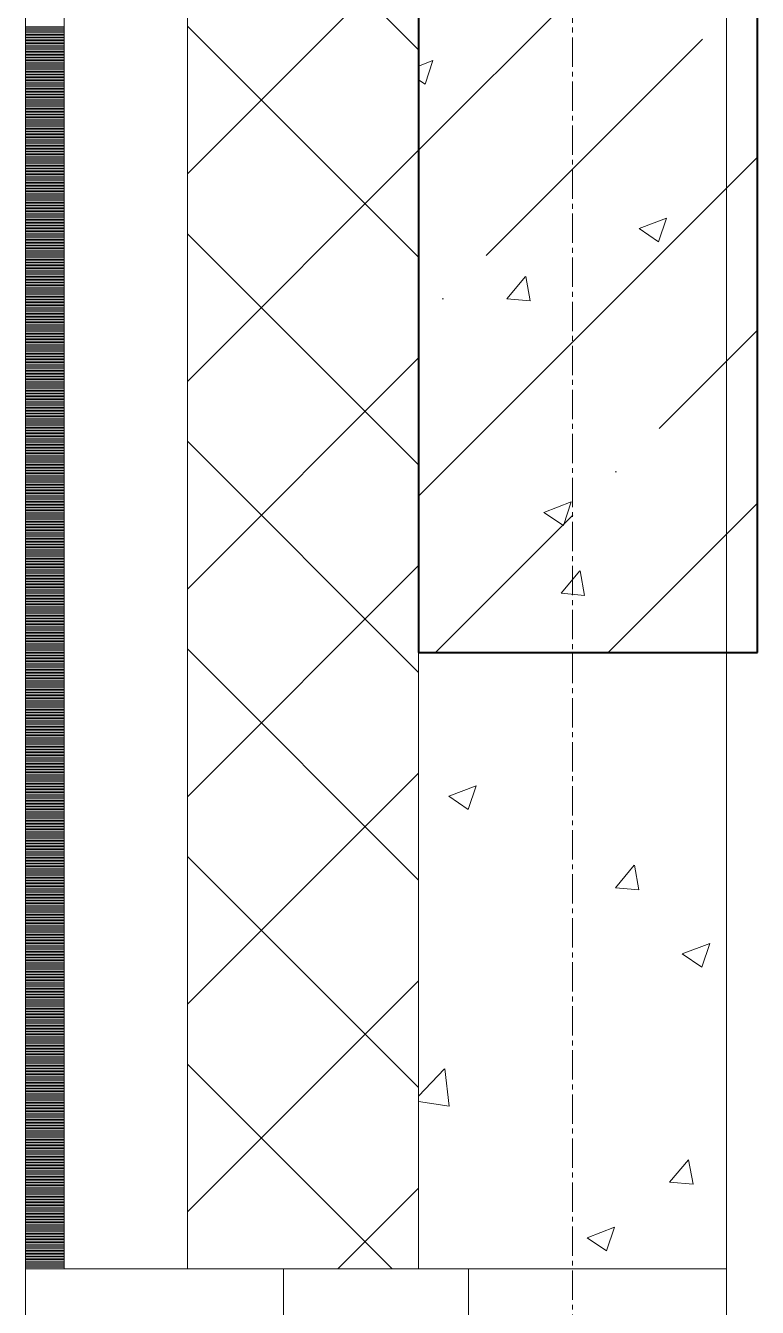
# Model space of a CAD drawing. Header units: millimetres. Extents: x -24360 to 609566, y -391049 to 148426.
# Drawn here: x -355 to 120, y 44275 to 45107 of the extents above; entities that cross this region are included whole.
import ezdxf

# ---------------------------------------------------------------- set-up
doc = ezdxf.new("R2010")
doc.units = ezdxf.units.MM
doc.linetypes.add('CENTER2', pattern=[28.575, 19.05, -3.175, 3.175, -3.175])
doc.linetypes.add('HIDDEN2', pattern=[4.7625, 3.175, -1.5875])
for name, color, linetype, lineweight in [('A-Wall_Материал_Газоблок_Контур', 250, 'Continuous', 0), ('АР_Колонны', 70, 'Continuous', 30), ('АР_Окна', 4, 'Continuous', 5), ('АР_Стены ЖБ', 7, 'Continuous', 30), ('АР_Стены ПЕНОблок', 52, 'Continuous', 20), ('АР_Тонкая', 254, 'Continuous', 5), ('АР_Утеплитель', 31, 'Continuous', 0), ('АР_Штриховка', 8, 'Continuous', 0)]:
    doc.layers.add(name, color=color, linetype=linetype, lineweight=lineweight)
doc.layers.add('АР_Оси_РД_100', color=7, linetype='Continuous', lineweight=0, true_color=0x525252)
doc.layers.add('РД_Оси_100', color=7, linetype='Continuous', lineweight=0, true_color=0x525252)

# ---------------------------------------------------------------- blocks, each defined once
blk = doc.blocks.new('СОШ_2200_АР_ОСИ_М100_28.05.24')
at = {"layer": 'АР_Оси_РД_100', "linetype": 'CENTER2'}
blk.add_line((0, -6155), (0, 139938.679), dxfattribs=at)

msp = doc.modelspace()

# ---------------------------------------------------------------- hatches: boundary and pattern name
at = {"layer": 'АР_Штриховка', "linetype": 'Continuous', "lineweight": 5, "true_color": 0x000000}
h = msp.add_hatch(dxfattribs=at)
h.set_pattern_fill('ANSI35', color=18, scale=25, style=0)
h.paths.add_polyline_path([(-100, 44700), (120, 44700), (120, 45900), (-100, 45900)], flags=0)

# ---------------------------------------------------------------- linework, layer by layer
at = {"layer": 'A-Wall_Материал_Газоблок_Контур', "color": 18, "linetype": 'Continuous', "lineweight": 0, "true_color": 0x000000}
for p, q in [((-355, 44300), (-355, 43100)), ((100, 43100), (100, 44300))]:
    msp.add_line(p, q, dxfattribs=at)
at = {"layer": 'АР_Колонны', "color": 18, "linetype": 'HIDDEN2', "lineweight": 25, "true_color": 0x000000}
for p, q in [((-100, 44700), (-100, 45900)), ((120, 45900), (120, 44700)), ((120, 44700), (-100, 44700))]:
    msp.add_line(p, q, dxfattribs=at)
at = {"layer": 'АР_Колонны', "color": 18, "linetype": 'Continuous', "lineweight": 30, "true_color": 0x000000}
for p, q in [((-100, 45900), (-100, 44700)), ((120, 44700), (120, 45900)), ((-100, 44700), (120, 44700))]:
    msp.add_line(p, q, dxfattribs=at)
at = {"layer": 'АР_Окна', "color": 18, "linetype": 'Continuous', "lineweight": 5, "true_color": 0x000000}
for p, q in [((-355, 44300), (-355, 43100)), ((100, 44300), (100, 43100))]:
    msp.add_line(p, q, dxfattribs=at)
msp.add_lwpolyline([(-67.5, 44250), (-67.5, 44300), (-187.5, 44300), (-187.5, 44250)], close=True, dxfattribs=at)
at = {"layer": 'АР_Стены ЖБ', "color": 18, "linetype": 'Continuous', "lineweight": 40, "true_color": 0x000000}
for p, q in [((-100, 45900), (-100, 44700)), ((120, 44700), (120, 45900)), ((-100, 44700), (120, 44700))]:
    msp.add_line(p, q, dxfattribs=at)
at = {"layer": 'АР_Стены ПЕНОблок', "color": 18, "linetype": 'Continuous', "lineweight": 20, "true_color": 0x000000}
for p, q in [((-100, 46100), (-100, 44300)), ((100, 44300), (100, 46100)), ((-100, 44300), (100, 44300))]:
    msp.add_line(p, q, dxfattribs=at)
at = {"layer": 'АР_Тонкая', "color": 18, "linetype": 'Continuous', "lineweight": 5, "true_color": 0x000000}
for p, q in [((-355, 46100), (-355, 44300)), ((-330, 46100), (-330, 44300)), ((-330, 44300), (-330, 46100)), ((-250, 44300), (-250, 46100)), ((-355, 44300), (-330, 44300)), ((-330, 44300), (-250, 44300))]:
    msp.add_line(p, q, dxfattribs=at)
at = {"layer": 'АР_Утеплитель', "color": 18, "linetype": 'Continuous', "lineweight": 0, "true_color": 0x000000}
for p, q in [((-250, 46100), (-250, 44300)), ((-100, 44300), (-100, 46100)), ((-250, 44300), (-100, 44300))]:
    msp.add_line(p, q, dxfattribs=at)
at = {"layer": 'АР_Штриховка', "color": 18, "linetype": 'Continuous', "lineweight": 0, "true_color": 0x000000}
for p, q in [((-100, 45091.083), (-250, 45241.083)), ((-250, 45010.491), (-100, 45160.491)), ((-355, 45106), (-330, 45106)), ((-355, 45105), (-330, 45105)), ((-355, 45104), (-330, 45104)), ((-355, 45103), (-330, 45103)), ((-100, 44956.379), (-250, 45106.379)), ((-355, 45102), (-330, 45102)), ((-355, 45101), (-330, 45101)), ((-355, 45100), (-330, 45100)), ((-355, 45099), (-330, 45099)), ((-355, 45098), (-330, 45098)), ((-355, 45097), (-330, 45097)), ((-355, 45096), (-330, 45096)), ((-355, 45095), (-330, 45095)), ((-355, 45094), (-330, 45094)), ((-355, 45093), (-330, 45093)), ((-355, 45092), (-330, 45092)), ((-355, 45091), (-330, 45091)), ((-355, 45090), (-330, 45090)), ((-355, 45089), (-330, 45089)), ((-355, 45088), (-330, 45088)), ((-355, 45087), (-330, 45087)), ((-355, 45086), (-330, 45086)), ((-355, 45085), (-330, 45085)), ((-355, 45084), (-330, 45084)), ((-355, 45083), (-330, 45083)), ((-355, 45082), (-330, 45082)), ((-355, 45081), (-330, 45081)), ((-355, 45080), (-330, 45080)), ((-355, 45079), (-330, 45079)), ((-355, 45078), (-330, 45078)), ((-100, 45080.491), (-90.579, 45084.107)), ((-95.738, 45068.728), (-90.588, 45084.077)), ((-355, 45077), (-330, 45077)), ((-355, 45076), (-330, 45076)), ((-355, 45075), (-330, 45075)), ((-355, 45074), (-330, 45074)), ((-355, 45073), (-330, 45073)), ((-355, 45072), (-330, 45072)), ((-355, 45071), (-330, 45071)), ((-355, 45070), (-330, 45070)), ((-100, 45071.602), (-95.742, 45068.729)), ((-355, 45069), (-330, 45069)), ((-355, 45068), (-330, 45068)), ((-355, 45067), (-330, 45067)), ((-355, 45066), (-330, 45066)), ((-355, 45065), (-330, 45065)), ((-355, 45064), (-330, 45064)), ((-355, 45063), (-330, 45063)), ((-355, 45062), (-330, 45062)), ((-355, 45061), (-330, 45061)), ((-355, 45060), (-330, 45060)), ((-355, 45059), (-330, 45059)), ((-355, 45058), (-330, 45058)), ((-355, 45057), (-330, 45057)), ((-355, 45056), (-330, 45056)), ((-355, 45055), (-330, 45055)), ((-355, 45054), (-330, 45054)), ((-355, 45053), (-330, 45053)), ((-355, 45052), (-330, 45052)), ((-355, 45051), (-330, 45051)), ((-355, 45050), (-330, 45050)), ((-355, 45049), (-330, 45049)), ((-355, 45048), (-330, 45048)), ((-355, 45047), (-330, 45047)), ((-355, 45046), (-330, 45046)), ((-355, 45045), (-330, 45045)), ((-355, 45044), (-330, 45044)), ((-355, 45043), (-330, 45043)), ((-355, 45042), (-330, 45042)), ((-355, 45041), (-330, 45041)), ((-355, 45040), (-330, 45040)), ((-355, 45039), (-330, 45039)), ((-355, 45038), (-330, 45038)), ((-355, 45037), (-330, 45037)), ((-355, 45036), (-330, 45036)), ((-355, 45035), (-330, 45035)), ((-355, 45034), (-330, 45034)), ((-355, 45033), (-330, 45033)), ((-355, 45032), (-330, 45032)), ((-355, 45031), (-330, 45031)), ((-355, 45030), (-330, 45030)), ((-355, 45029), (-330, 45029)), ((-355, 45028), (-330, 45028)), ((-355, 45027), (-330, 45027)), ((-355, 45026), (-330, 45026)), ((-355, 45025), (-330, 45025)), ((-355, 45024), (-330, 45024)), ((-355, 45023), (-330, 45023)), ((-355, 45022), (-330, 45022)), ((-355, 45021), (-330, 45021)), ((-355, 45020), (-330, 45020)), ((-250, 44875.787), (-100, 45025.787)), ((-355, 45019), (-330, 45019)), ((-355, 45018), (-330, 45018)), ((-355, 45017), (-330, 45017)), ((-355, 45016), (-330, 45016)), ((-355, 45015), (-330, 45015)), ((-355, 45014), (-330, 45014)), ((-355, 45013), (-330, 45013)), ((-355, 45012), (-330, 45012)), ((-355, 45011), (-330, 45011)), ((-355, 45010), (-330, 45010)), ((-355, 45009), (-330, 45009)), ((-355, 45008), (-330, 45008)), ((-355, 45007), (-330, 45007)), ((-355, 45006), (-330, 45006)), ((-355, 45005), (-330, 45005)), ((-355, 45004), (-330, 45004)), ((-355, 45003), (-330, 45003)), ((-355, 45002), (-330, 45002)), ((-355, 45001), (-330, 45001)), ((-355, 45000), (-330, 45000)), ((-355, 44999), (-330, 44999)), ((-355, 44998), (-330, 44998)), ((-355, 44997), (-330, 44997)), ((-355, 44996), (-330, 44996)), ((-355, 44995), (-330, 44995)), ((-355, 44994), (-330, 44994)), ((-355, 44993), (-330, 44993)), ((-355, 44992), (-330, 44992)), ((-355, 44991), (-330, 44991)), ((-355, 44990), (-330, 44990)), ((-355, 44989), (-330, 44989)), ((-355, 44988), (-330, 44988)), ((-355, 44987), (-330, 44987)), ((-355, 44986), (-330, 44986)), ((-355, 44985), (-330, 44985)), ((-355, 44984), (-330, 44984)), ((-355, 44983), (-330, 44983)), ((-355, 44982), (-330, 44982)), ((-355, 44981), (-330, 44981)), ((-355, 44980), (-330, 44980)), ((-355, 44979), (-330, 44979)), ((-355, 44978), (-330, 44978)), ((43.251, 44975.015), (61.036, 44981.842)), ((55.877, 44966.463), (61.027, 44981.812)), ((-355, 44977), (-330, 44977)), ((-355, 44976), (-330, 44976)), ((-355, 44975), (-330, 44975)), ((-355, 44974), (-330, 44974)), ((-355, 44973), (-330, 44973)), ((-355, 44972), (-330, 44972)), ((-355, 44971), (-330, 44971)), ((-355, 44970), (-330, 44970)), ((-100, 44821.675), (-250, 44971.675)), ((43.238, 44974.986), (55.872, 44966.464)), ((-355, 44969), (-330, 44969)), ((-355, 44968), (-330, 44968)), ((-355, 44967), (-330, 44967)), ((-355, 44966), (-330, 44966)), ((-355, 44965), (-330, 44965)), ((-355, 44964), (-330, 44964)), ((-355, 44963), (-330, 44963)), ((-355, 44962), (-330, 44962)), ((-355, 44961), (-330, 44961)), ((-355, 44960), (-330, 44960)), ((-355, 44959), (-330, 44959)), ((-355, 44958), (-330, 44958)), ((-355, 44957), (-330, 44957)), ((-355, 44956), (-330, 44956)), ((-355, 44955), (-330, 44955)), ((-355, 44954), (-330, 44954)), ((-355, 44953), (-330, 44953)), ((-355, 44952), (-330, 44952)), ((-355, 44951), (-330, 44951)), ((-355, 44950), (-330, 44950)), ((-355, 44949), (-330, 44949)), ((-355, 44948), (-330, 44948)), ((-355, 44947), (-330, 44947)), ((-355, 44946), (-330, 44946)), ((-355, 44945), (-330, 44945)), ((-355, 44944), (-330, 44944)), ((-355, 44943), (-330, 44943)), ((-355, 44942), (-330, 44942)), ((-355, 44941), (-330, 44941)), ((-355, 44940), (-330, 44940)), ((-355, 44939), (-330, 44939)), ((-355, 44938), (-330, 44938)), ((-355, 44937), (-330, 44937)), ((-42.683, 44929.388), (-30.438, 44943.981)), ((-27.394, 44928.079), (-30.331, 44944.001)), ((-355, 44936), (-330, 44936)), ((-355, 44935), (-330, 44935)), ((-355, 44934), (-330, 44934)), ((-355, 44933), (-330, 44933)), ((-355, 44932), (-330, 44932)), ((-355, 44931), (-330, 44931)), ((-355, 44930), (-330, 44930)), ((-355, 44929), (-330, 44929)), ((-355, 44928), (-330, 44928)), ((-42.683, 44929.388), (-27.501, 44928.059)), ((-355, 44927), (-330, 44927)), ((-355, 44926), (-330, 44926)), ((-355, 44925), (-330, 44925)), ((-355, 44924), (-330, 44924)), ((-355, 44923), (-330, 44923)), ((-355, 44922), (-330, 44922)), ((-355, 44921), (-330, 44921)), ((-355, 44920), (-330, 44920)), ((-355, 44919), (-330, 44919)), ((-355, 44918), (-330, 44918)), ((-355, 44917), (-330, 44917)), ((-355, 44916), (-330, 44916)), ((-355, 44915), (-330, 44915)), ((-355, 44914), (-330, 44914)), ((-355, 44913), (-330, 44913)), ((-355, 44912), (-330, 44912)), ((-355, 44911), (-330, 44911)), ((-355, 44910), (-330, 44910)), ((-355, 44909), (-330, 44909)), ((-355, 44908), (-330, 44908)), ((-355, 44907), (-330, 44907)), ((-355, 44906), (-330, 44906)), ((-355, 44905), (-330, 44905)), ((-355, 44904), (-330, 44904)), ((-355, 44903), (-330, 44903)), ((-355, 44902), (-330, 44902)), ((-355, 44901), (-330, 44901)), ((-355, 44900), (-330, 44900)), ((-355, 44899), (-330, 44899)), ((-355, 44898), (-330, 44898)), ((-355, 44897), (-330, 44897)), ((-355, 44896), (-330, 44896)), ((-355, 44895), (-330, 44895)), ((-355, 44894), (-330, 44894)), ((-355, 44893), (-330, 44893)), ((-355, 44892), (-330, 44892)), ((-355, 44891), (-330, 44891)), ((-355, 44890), (-330, 44890)), ((-355, 44889), (-330, 44889)), ((-355, 44888), (-330, 44888)), ((-355, 44887), (-330, 44887)), ((-250, 44741.083), (-100, 44891.083)), ((-355, 44886), (-330, 44886)), ((-355, 44885), (-330, 44885)), ((-355, 44884), (-330, 44884)), ((-355, 44883), (-330, 44883)), ((-355, 44882), (-330, 44882)), ((-355, 44881), (-330, 44881)), ((-355, 44880), (-330, 44880)), ((-355, 44879), (-330, 44879)), ((-355, 44878), (-330, 44878)), ((-355, 44877), (-330, 44877)), ((-355, 44876), (-330, 44876)), ((-355, 44875), (-330, 44875)), ((-355, 44874), (-330, 44874)), ((-355, 44873), (-330, 44873)), ((-355, 44872), (-330, 44872)), ((-355, 44871), (-330, 44871)), ((-355, 44870), (-330, 44870)), ((-355, 44869), (-330, 44869)), ((-355, 44868), (-330, 44868)), ((-355, 44867), (-330, 44867)), ((-355, 44866), (-330, 44866)), ((-355, 44865), (-330, 44865)), ((-355, 44864), (-330, 44864)), ((-355, 44863), (-330, 44863)), ((-355, 44862), (-330, 44862)), ((-355, 44861), (-330, 44861)), ((-355, 44860), (-330, 44860)), ((-355, 44859), (-330, 44859)), ((-355, 44858), (-330, 44858)), ((-355, 44857), (-330, 44857)), ((-355, 44856), (-330, 44856)), ((-355, 44855), (-330, 44855)), ((-355, 44854), (-330, 44854)), ((-355, 44853), (-330, 44853)), ((-355, 44852), (-330, 44852)), ((-355, 44851), (-330, 44851)), ((-355, 44850), (-330, 44850)), ((-355, 44849), (-330, 44849)), ((-355, 44848), (-330, 44848)), ((-355, 44847), (-330, 44847)), ((-355, 44846), (-330, 44846)), ((-355, 44845), (-330, 44845)), ((-355, 44844), (-330, 44844)), ((-355, 44843), (-330, 44843)), ((-355, 44842), (-330, 44842)), ((-355, 44841), (-330, 44841)), ((-355, 44840), (-330, 44840)), ((-355, 44839), (-330, 44839)), ((-355, 44838), (-330, 44838)), ((-355, 44837), (-330, 44837)), ((-100, 44686.972), (-250, 44836.972)), ((-355, 44836), (-330, 44836)), ((-355, 44835), (-330, 44835)), ((-355, 44834), (-330, 44834)), ((-355, 44833), (-330, 44833)), ((-355, 44832), (-330, 44832)), ((-355, 44831), (-330, 44831)), ((-355, 44830), (-330, 44830)), ((-355, 44829), (-330, 44829)), ((-355, 44828), (-330, 44828)), ((-355, 44827), (-330, 44827)), ((-355, 44826), (-330, 44826)), ((-355, 44825), (-330, 44825)), ((-355, 44824), (-330, 44824)), ((-355, 44823), (-330, 44823)), ((-355, 44822), (-330, 44822)), ((-355, 44821), (-330, 44821)), ((-355, 44820), (-330, 44820)), ((-355, 44819), (-330, 44819)), ((-355, 44818), (-330, 44818)), ((-355, 44817), (-330, 44817)), ((-355, 44816), (-330, 44816)), ((-355, 44815), (-330, 44815)), ((-355, 44814), (-330, 44814)), ((-355, 44813), (-330, 44813)), ((-355, 44812), (-330, 44812)), ((-355, 44811), (-330, 44811)), ((-355, 44810), (-330, 44810)), ((-355, 44809), (-330, 44809)), ((-355, 44808), (-330, 44808)), ((-355, 44807), (-330, 44807)), ((-355, 44806), (-330, 44806)), ((-355, 44805), (-330, 44805)), ((-355, 44804), (-330, 44804)), ((-355, 44803), (-330, 44803)), ((-355, 44802), (-330, 44802)), ((-355, 44801), (-330, 44801)), ((-355, 44800), (-330, 44800)), ((-355, 44799), (-330, 44799)), ((-355, 44798), (-330, 44798)), ((-355, 44797), (-330, 44797)), ((-355, 44796), (-330, 44796)), ((-355, 44795), (-330, 44795)), ((-18.551, 44790.827), (-0.766, 44797.654)), ((-5.925, 44782.275), (-0.775, 44797.624)), ((-355, 44794), (-330, 44794)), ((-355, 44793), (-330, 44793)), ((-355, 44792), (-330, 44792)), ((-355, 44791), (-330, 44791)), ((-355, 44790), (-330, 44790)), ((-355, 44789), (-330, 44789)), ((-355, 44788), (-330, 44788)), ((-355, 44787), (-330, 44787)), ((-18.564, 44790.798), (-5.93, 44782.276)), ((-355, 44786), (-330, 44786)), ((-355, 44785), (-330, 44785)), ((-355, 44784), (-330, 44784)), ((-355, 44783), (-330, 44783)), ((-355, 44782), (-330, 44782)), ((-355, 44781), (-330, 44781)), ((-355, 44780), (-330, 44780)), ((-355, 44779), (-330, 44779)), ((-355, 44778), (-330, 44778)), ((-355, 44777), (-330, 44777)), ((-355, 44776), (-330, 44776)), ((-355, 44775), (-330, 44775)), ((-355, 44774), (-330, 44774)), ((-355, 44773), (-330, 44773)), ((-355, 44772), (-330, 44772)), ((-355, 44771), (-330, 44771)), ((-355, 44770), (-330, 44770)), ((-355, 44769), (-330, 44769)), ((-355, 44768), (-330, 44768)), ((-355, 44767), (-330, 44767)), ((-355, 44766), (-330, 44766)), ((-355, 44765), (-330, 44765)), ((-355, 44764), (-330, 44764)), ((-355, 44763), (-330, 44763)), ((-355, 44762), (-330, 44762)), ((-355, 44761), (-330, 44761)), ((-355, 44760), (-330, 44760)), ((-355, 44759), (-330, 44759)), ((-355, 44758), (-330, 44758)), ((-355, 44757), (-330, 44757)), ((-355, 44756), (-330, 44756)), ((-355, 44755), (-330, 44755)), ((-355, 44754), (-330, 44754)), ((-250, 44606.379), (-100, 44756.379)), ((-355, 44753), (-330, 44753)), ((-355, 44752), (-330, 44752)), ((-355, 44751), (-330, 44751)), ((-355, 44750), (-330, 44750)), ((-355, 44749), (-330, 44749)), ((-355, 44748), (-330, 44748)), ((-355, 44747), (-330, 44747)), ((-355, 44746), (-330, 44746)), ((-355, 44745), (-330, 44745)), ((-7.44, 44738.331), (4.806, 44752.924)), ((7.849, 44737.022), (4.912, 44752.944)), ((-355, 44744), (-330, 44744)), ((-355, 44743), (-330, 44743)), ((-355, 44742), (-330, 44742)), ((-355, 44741), (-330, 44741)), ((-355, 44740), (-330, 44740)), ((-355, 44739), (-330, 44739)), ((-355, 44738), (-330, 44738)), ((-355, 44737), (-330, 44737)), ((-7.44, 44738.331), (7.742, 44737.003)), ((-355, 44736), (-330, 44736)), ((-355, 44735), (-330, 44735)), ((-355, 44734), (-330, 44734)), ((-355, 44733), (-330, 44733)), ((-355, 44732), (-330, 44732)), ((-355, 44731), (-330, 44731)), ((-355, 44730), (-330, 44730)), ((-355, 44729), (-330, 44729)), ((-355, 44728), (-330, 44728)), ((-355, 44727), (-330, 44727)), ((-355, 44726), (-330, 44726)), ((-355, 44725), (-330, 44725)), ((-355, 44724), (-330, 44724)), ((-355, 44723), (-330, 44723)), ((-355, 44722), (-330, 44722)), ((-355, 44721), (-330, 44721)), ((-355, 44720), (-330, 44720)), ((-355, 44719), (-330, 44719)), ((-355, 44718), (-330, 44718)), ((-355, 44717), (-330, 44717)), ((-355, 44716), (-330, 44716)), ((-355, 44715), (-330, 44715)), ((-355, 44714), (-330, 44714)), ((-355, 44713), (-330, 44713)), ((-355, 44712), (-330, 44712)), ((-355, 44711), (-330, 44711)), ((-355, 44710), (-330, 44710)), ((-355, 44709), (-330, 44709)), ((-355, 44708), (-330, 44708)), ((-355, 44707), (-330, 44707)), ((-355, 44706), (-330, 44706)), ((-355, 44705), (-330, 44705)), ((-355, 44704), (-330, 44704)), ((-355, 44703), (-330, 44703)), ((-355, 44702), (-330, 44702)), ((-355, 44701), (-330, 44701)), ((-355, 44700), (-330, 44700)), ((-355, 44699), (-330, 44699)), ((-355, 44698), (-330, 44698)), ((-355, 44697), (-330, 44697)), ((-355, 44696), (-330, 44696)), ((-100, 44552.268), (-250, 44702.268)), ((-355, 44695), (-330, 44695)), ((-355, 44694), (-330, 44694)), ((-355, 44693), (-330, 44693)), ((-355, 44692), (-330, 44692)), ((-355, 44691), (-330, 44691)), ((-355, 44690), (-330, 44690)), ((-355, 44689), (-330, 44689)), ((-355, 44688), (-330, 44688)), ((-355, 44687), (-330, 44687)), ((-355, 44686), (-330, 44686)), ((-355, 44685), (-330, 44685)), ((-355, 44684), (-330, 44684)), ((-355, 44683), (-330, 44683)), ((-355, 44682), (-330, 44682)), ((-355, 44681), (-330, 44681)), ((-355, 44680), (-330, 44680)), ((-355, 44679), (-330, 44679)), ((-355, 44678), (-330, 44678)), ((-355, 44677), (-330, 44677)), ((-355, 44676), (-330, 44676)), ((-355, 44675), (-330, 44675)), ((-355, 44674), (-330, 44674)), ((-355, 44673), (-330, 44673)), ((-355, 44672), (-330, 44672)), ((-355, 44671), (-330, 44671)), ((-355, 44670), (-330, 44670)), ((-355, 44669), (-330, 44669)), ((-355, 44668), (-330, 44668)), ((-355, 44667), (-330, 44667)), ((-355, 44666), (-330, 44666)), ((-355, 44665), (-330, 44665)), ((-355, 44664), (-330, 44664)), ((-355, 44663), (-330, 44663)), ((-355, 44662), (-330, 44662)), ((-355, 44661), (-330, 44661)), ((-355, 44660), (-330, 44660)), ((-355, 44659), (-330, 44659)), ((-355, 44658), (-330, 44658)), ((-355, 44657), (-330, 44657)), ((-355, 44656), (-330, 44656)), ((-355, 44655), (-330, 44655)), ((-355, 44654), (-330, 44654)), ((-355, 44653), (-330, 44653)), ((-355, 44652), (-330, 44652)), ((-355, 44651), (-330, 44651)), ((-355, 44650), (-330, 44650)), ((-355, 44649), (-330, 44649)), ((-355, 44648), (-330, 44648)), ((-355, 44647), (-330, 44647)), ((-355, 44646), (-330, 44646)), ((-355, 44645), (-330, 44645)), ((-355, 44644), (-330, 44644)), ((-355, 44643), (-330, 44643)), ((-355, 44642), (-330, 44642)), ((-355, 44641), (-330, 44641)), ((-355, 44640), (-330, 44640)), ((-355, 44639), (-330, 44639)), ((-355, 44638), (-330, 44638)), ((-355, 44637), (-330, 44637)), ((-355, 44636), (-330, 44636)), ((-355, 44635), (-330, 44635)), ((-355, 44634), (-330, 44634)), ((-355, 44633), (-330, 44633)), ((-355, 44632), (-330, 44632)), ((-355, 44631), (-330, 44631)), ((-355, 44630), (-330, 44630)), ((-355, 44629), (-330, 44629)), ((-355, 44628), (-330, 44628)), ((-355, 44627), (-330, 44627)), ((-355, 44626), (-330, 44626)), ((-355, 44625), (-330, 44625)), ((-355, 44624), (-330, 44624)), ((-355, 44623), (-330, 44623)), ((-355, 44622), (-330, 44622)), ((-355, 44621), (-330, 44621)), ((-250, 44471.675), (-100, 44621.675)), ((-355, 44620), (-330, 44620)), ((-355, 44619), (-330, 44619)), ((-355, 44618), (-330, 44618)), ((-355, 44617), (-330, 44617)), ((-355, 44616), (-330, 44616)), ((-355, 44615), (-330, 44615)), ((-355, 44614), (-330, 44614)), ((-355, 44613), (-330, 44613)), ((-355, 44612), (-330, 44612)), ((-80.353, 44606.639), (-62.568, 44613.466)), ((-67.728, 44598.087), (-62.577, 44613.436)), ((-355, 44611), (-330, 44611)), ((-355, 44610), (-330, 44610)), ((-355, 44609), (-330, 44609)), ((-355, 44608), (-330, 44608)), ((-355, 44607), (-330, 44607)), ((-355, 44606), (-330, 44606)), ((-355, 44605), (-330, 44605)), ((-355, 44604), (-330, 44604)), ((-80.366, 44606.61), (-67.732, 44598.088)), ((-355, 44603), (-330, 44603)), ((-355, 44602), (-330, 44602)), ((-355, 44601), (-330, 44601)), ((-355, 44600), (-330, 44600)), ((-355, 44599), (-330, 44599)), ((-355, 44598), (-330, 44598)), ((-355, 44597), (-330, 44597)), ((-355, 44596), (-330, 44596)), ((-355, 44595), (-330, 44595)), ((-355, 44594), (-330, 44594)), ((-355, 44593), (-330, 44593)), ((-355, 44592), (-330, 44592)), ((-355, 44591), (-330, 44591)), ((-355, 44590), (-330, 44590)), ((-355, 44589), (-330, 44589)), ((-355, 44588), (-330, 44588)), ((-355, 44587), (-330, 44587)), ((-355, 44586), (-330, 44586)), ((-355, 44585), (-330, 44585)), ((-355, 44584), (-330, 44584)), ((-355, 44583), (-330, 44583)), ((-355, 44582), (-330, 44582)), ((-355, 44581), (-330, 44581)), ((-355, 44580), (-330, 44580)), ((-355, 44579), (-330, 44579)), ((-355, 44578), (-330, 44578)), ((-355, 44577), (-330, 44577)), ((-355, 44576), (-330, 44576)), ((-355, 44575), (-330, 44575)), ((-355, 44574), (-330, 44574)), ((-355, 44573), (-330, 44573)), ((-355, 44572), (-330, 44572)), ((-355, 44571), (-330, 44571)), ((-355, 44570), (-330, 44570)), ((-355, 44569), (-330, 44569)), ((-355, 44568), (-330, 44568)), ((-355, 44567), (-330, 44567)), ((-355, 44566), (-330, 44566)), ((-355, 44565), (-330, 44565)), ((-355, 44564), (-330, 44564)), ((-355, 44563), (-330, 44563)), ((-355, 44562), (-330, 44562)), ((-100, 44417.564), (-250, 44567.564)), ((-355, 44561), (-330, 44561)), ((-355, 44560), (-330, 44560)), ((-355, 44559), (-330, 44559)), ((-355, 44558), (-330, 44558)), ((-355, 44557), (-330, 44557)), ((-355, 44556), (-330, 44556)), ((-355, 44555), (-330, 44555)), ((-355, 44554), (-330, 44554)), ((27.804, 44547.274), (40.049, 44561.868)), ((43.092, 44545.965), (40.155, 44561.887)), ((-355, 44553), (-330, 44553)), ((-355, 44552), (-330, 44552)), ((-355, 44551), (-330, 44551)), ((-355, 44550), (-330, 44550)), ((-355, 44549), (-330, 44549)), ((-355, 44548), (-330, 44548)), ((-355, 44547), (-330, 44547)), ((-355, 44546), (-330, 44546)), ((27.804, 44547.274), (42.986, 44545.946)), ((-355, 44545), (-330, 44545)), ((-355, 44544), (-330, 44544)), ((-355, 44543), (-330, 44543)), ((-355, 44542), (-330, 44542)), ((-355, 44541), (-330, 44541)), ((-355, 44540), (-330, 44540)), ((-355, 44539), (-330, 44539)), ((-355, 44538), (-330, 44538)), ((-355, 44537), (-330, 44537)), ((-355, 44536), (-330, 44536)), ((-355, 44535), (-330, 44535)), ((-355, 44534), (-330, 44534)), ((-355, 44533), (-330, 44533)), ((-355, 44532), (-330, 44532)), ((-355, 44531), (-330, 44531)), ((-355, 44530), (-330, 44530)), ((-355, 44529), (-330, 44529)), ((-355, 44528), (-330, 44528)), ((-355, 44527), (-330, 44527)), ((-355, 44526), (-330, 44526)), ((-355, 44525), (-330, 44525)), ((-355, 44524), (-330, 44524)), ((-355, 44523), (-330, 44523)), ((-355, 44522), (-330, 44522)), ((-355, 44521), (-330, 44521)), ((-355, 44520), (-330, 44520)), ((-355, 44519), (-330, 44519)), ((-355, 44518), (-330, 44518)), ((-355, 44517), (-330, 44517)), ((-355, 44516), (-330, 44516)), ((-355, 44515), (-330, 44515)), ((-355, 44514), (-330, 44514)), ((-355, 44513), (-330, 44513)), ((-355, 44512), (-330, 44512)), ((-355, 44511), (-330, 44511)), ((-355, 44510), (-330, 44510)), ((-355, 44509), (-330, 44509)), ((-355, 44508), (-330, 44508)), ((-355, 44507), (-330, 44507)), ((-355, 44506), (-330, 44506)), ((-355, 44505), (-330, 44505)), ((-355, 44504), (-330, 44504)), ((71.248, 44504.345), (83.883, 44495.823)), ((71.261, 44504.374), (89.046, 44511.201)), ((83.887, 44495.822), (89.037, 44511.171)), ((-355, 44503), (-330, 44503)), ((-355, 44502), (-330, 44502)), ((-355, 44501), (-330, 44501)), ((-355, 44500), (-330, 44500)), ((-355, 44499), (-330, 44499)), ((-355, 44498), (-330, 44498)), ((-355, 44497), (-330, 44497)), ((-355, 44496), (-330, 44496)), ((-355, 44495), (-330, 44495)), ((-355, 44494), (-330, 44494)), ((-355, 44493), (-330, 44493)), ((-355, 44492), (-330, 44492)), ((-355, 44491), (-330, 44491)), ((-355, 44490), (-330, 44490)), ((-355, 44489), (-330, 44489)), ((-355, 44488), (-330, 44488)), ((-355, 44487), (-330, 44487)), ((-355, 44486), (-330, 44486)), ((-355, 44485), (-330, 44485)), ((-355, 44484), (-330, 44484)), ((-355, 44483), (-330, 44483)), ((-355, 44482), (-330, 44482)), ((-355, 44481), (-330, 44481)), ((-355, 44480), (-330, 44480)), ((-355, 44479), (-330, 44479)), ((-250, 44336.972), (-100, 44486.972)), ((-355, 44478), (-330, 44478)), ((-355, 44477), (-330, 44477)), ((-355, 44476), (-330, 44476)), ((-355, 44475), (-330, 44475)), ((-355, 44474), (-330, 44474)), ((-355, 44473), (-330, 44473)), ((-355, 44472), (-330, 44472)), ((-355, 44471), (-330, 44471)), ((-355, 44470), (-330, 44470)), ((-355, 44469), (-330, 44469)), ((-355, 44468), (-330, 44468)), ((-355, 44467), (-330, 44467)), ((-355, 44466), (-330, 44466)), ((-355, 44465), (-330, 44465)), ((-355, 44464), (-330, 44464)), ((-355, 44463), (-330, 44463)), ((-355, 44462), (-330, 44462)), ((-355, 44461), (-330, 44461)), ((-355, 44460), (-330, 44460)), ((-355, 44459), (-330, 44459)), ((-355, 44458), (-330, 44458)), ((-355, 44457), (-330, 44457)), ((-355, 44456), (-330, 44456)), ((-355, 44455), (-330, 44455)), ((-355, 44454), (-330, 44454)), ((-355, 44453), (-330, 44453)), ((-355, 44452), (-330, 44452)), ((-355, 44451), (-330, 44451)), ((-355, 44450), (-330, 44450)), ((-355, 44449), (-330, 44449)), ((-355, 44448), (-330, 44448)), ((-355, 44447), (-330, 44447)), ((-355, 44446), (-330, 44446)), ((-355, 44445), (-330, 44445)), ((-355, 44444), (-330, 44444)), ((-355, 44443), (-330, 44443)), ((-355, 44442), (-330, 44442)), ((-355, 44441), (-330, 44441)), ((-355, 44440), (-330, 44440)), ((-355, 44439), (-330, 44439)), ((-355, 44438), (-330, 44438)), ((-355, 44437), (-330, 44437)), ((-355, 44436), (-330, 44436)), ((-355, 44435), (-330, 44435)), ((-355, 44434), (-330, 44434)), ((-355, 44433), (-330, 44433)), ((-355, 44432), (-330, 44432)), ((-355, 44431), (-330, 44431)), ((-355, 44430), (-330, 44430)), ((-355, 44429), (-330, 44429)), ((-117.14, 44300), (-250, 44432.86)), ((-100, 44411.976), (-83, 44429.693)), ((-80.166, 44405.574), (-82.973, 44429.696)), ((-355, 44428), (-330, 44428)), ((-355, 44427), (-330, 44427)), ((-355, 44426), (-330, 44426)), ((-355, 44425), (-330, 44425)), ((-355, 44424), (-330, 44424)), ((-355, 44423), (-330, 44423)), ((-355, 44422), (-330, 44422)), ((-355, 44421), (-330, 44421)), ((-355, 44420), (-330, 44420)), ((-355, 44419), (-330, 44419)), ((-355, 44418), (-330, 44418)), ((-355, 44417), (-330, 44417)), ((-355, 44416), (-330, 44416)), ((-355, 44415), (-330, 44415)), ((-355, 44414), (-330, 44414)), ((-355, 44413), (-330, 44413)), ((-355, 44412), (-330, 44412)), ((-355, 44411), (-330, 44411)), ((-355, 44410), (-330, 44410)), ((-355, 44409), (-330, 44409)), ((-355, 44408), (-330, 44408)), ((-355, 44407), (-330, 44407)), ((-355, 44406), (-330, 44406)), ((-355, 44405), (-330, 44405)), ((-355, 44404), (-330, 44404)), ((-100, 44408.603), (-80.174, 44405.528)), ((-355, 44403), (-330, 44403)), ((-355, 44402), (-330, 44402)), ((-355, 44401), (-330, 44401)), ((-355, 44400), (-330, 44400)), ((-355, 44399), (-330, 44399)), ((-355, 44398), (-330, 44398)), ((-355, 44397), (-330, 44397)), ((-355, 44396), (-330, 44396)), ((-355, 44395), (-330, 44395)), ((-355, 44394), (-330, 44394)), ((-355, 44393), (-330, 44393)), ((-355, 44392), (-330, 44392)), ((-355, 44391), (-330, 44391)), ((-355, 44390), (-330, 44390)), ((-355, 44389), (-330, 44389)), ((-355, 44388), (-330, 44388)), ((-355, 44387), (-330, 44387)), ((-355, 44386), (-330, 44386)), ((-355, 44385), (-330, 44385)), ((-355, 44384), (-330, 44384)), ((-355, 44383), (-330, 44383)), ((-355, 44382), (-330, 44382)), ((-355, 44381), (-330, 44381)), ((-355, 44380), (-330, 44380)), ((-355, 44379), (-330, 44379)), ((-355, 44378), (-330, 44378)), ((-355, 44377), (-330, 44377)), ((-355, 44376), (-330, 44376)), ((-355, 44375), (-330, 44375)), ((-355, 44374), (-330, 44374)), ((-355, 44373), (-330, 44373)), ((-355, 44372), (-330, 44372)), ((-355, 44371), (-330, 44371)), ((63.047, 44356.218), (75.292, 44370.811)), ((78.335, 44354.908), (75.398, 44370.83)), ((-355, 44370), (-330, 44370)), ((-355, 44369), (-330, 44369)), ((-355, 44368), (-330, 44368)), ((-355, 44367), (-330, 44367)), ((-355, 44366), (-330, 44366)), ((-355, 44365), (-330, 44365)), ((-355, 44364), (-330, 44364)), ((-355, 44363), (-330, 44363)), ((-355, 44362), (-330, 44362)), ((-355, 44361), (-330, 44361)), ((-355, 44360), (-330, 44360)), ((-355, 44359), (-330, 44359)), ((-355, 44358), (-330, 44358)), ((-355, 44357), (-330, 44357)), ((-355, 44356), (-330, 44356)), ((-355, 44355), (-330, 44355)), ((63.047, 44356.217), (78.229, 44354.889)), ((-355, 44354), (-330, 44354)), ((-355, 44353), (-330, 44353)), ((-355, 44352), (-330, 44352)), ((-355, 44351), (-330, 44351)), ((-355, 44350), (-330, 44350)), ((-355, 44349), (-330, 44349)), ((-355, 44348), (-330, 44348)), ((-355, 44347), (-330, 44347)), ((-355, 44346), (-330, 44346)), ((-152.268, 44300), (-100, 44352.268)), ((-355, 44345), (-330, 44345)), ((-355, 44344), (-330, 44344)), ((-355, 44343), (-330, 44343)), ((-355, 44342), (-330, 44342)), ((-355, 44341), (-330, 44341)), ((-355, 44340), (-330, 44340)), ((-355, 44339), (-330, 44339)), ((-355, 44338), (-330, 44338)), ((-355, 44337), (-330, 44337)), ((-355, 44336), (-330, 44336)), ((-355, 44335), (-330, 44335)), ((-355, 44334), (-330, 44334)), ((-355, 44333), (-330, 44333)), ((-355, 44332), (-330, 44332)), ((-355, 44331), (-330, 44331)), ((-355, 44330), (-330, 44330)), ((-355, 44329), (-330, 44329)), ((-355, 44328), (-330, 44328)), ((-355, 44327), (-330, 44327)), ((-355, 44326), (-330, 44326)), ((-355, 44325), (-330, 44325)), ((-355, 44324), (-330, 44324)), ((-355, 44323), (-330, 44323)), ((-355, 44322), (-330, 44322)), ((-355, 44321), (-330, 44321)), ((9.459, 44320.186), (27.244, 44327.013)), ((22.085, 44311.634), (27.235, 44326.983)), ((-355, 44320), (-330, 44320)), ((-355, 44319), (-330, 44319)), ((-355, 44318), (-330, 44318)), ((-355, 44317), (-330, 44317)), ((-355, 44316), (-330, 44316)), ((-355, 44315), (-330, 44315)), ((-355, 44314), (-330, 44314)), ((-355, 44313), (-330, 44313)), ((9.446, 44320.157), (22.081, 44311.635)), ((-355, 44312), (-330, 44312)), ((-355, 44311), (-330, 44311)), ((-355, 44310), (-330, 44310)), ((-355, 44309), (-330, 44309)), ((-355, 44308), (-330, 44308)), ((-355, 44307), (-330, 44307)), ((-355, 44306), (-330, 44306)), ((-355, 44305), (-330, 44305)), ((-355, 44304), (-330, 44304)), ((-355, 44303), (-330, 44303)), ((-355, 44302), (-330, 44302)), ((-355, 44301), (-330, 44301))]:
    msp.add_line(p, q, dxfattribs=at)

# ---------------------------------------------------------------- block references
at = {"layer": 'РД_Оси_100'}
msp.add_blockref('СОШ_2200_АР_ОСИ_М100_28.05.24', (0, 0), dxfattribs=at)

doc.saveas('drawing.dxf')
